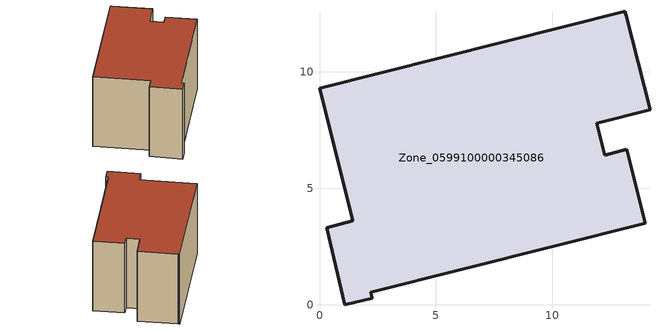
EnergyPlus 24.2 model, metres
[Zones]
Zone_0599100000345086
 floor ground (C_G): 2.19,0.55 2.26,0.29 1.09,0 0.31,3.32 1.43,3.61 0,9.31 13.12,12.61 13.14,12.55 13.16,12.4 14.19,8.38 11.91,7.8 12.25,6.43 13.2,6.67 13.99,3.51 z0
 wall outside (C_F): 13.99,3.51 13.2,6.67 12.25,6.43 11.91,7.8 14.19,8.38 13.16,12.4 13.14,12.55 13.12,12.61 0,9.31 1.43,3.61 0.31,3.32 1.09,0 2.26,0.29 2.19,0.55 13.99,3.51 z0:8.3
 roof outside (C_R): 2.19,0.55 13.99,3.51 13.2,6.67 12.25,6.43 11.91,7.8 14.19,8.38 13.16,12.4 13.14,12.55 13.12,12.61 0,9.31 1.43,3.61 0.31,3.32 1.09,0 2.26,0.29 z8.3
[BUILDING]
Pand.0599100000345086: North Axis=0; Terrain=City; Loads Convergence Tolerance Value=0.04; Temperature Convergence Tolerance Value=0.4; Solar Distribution=FullExterior; Maximum Number of Warmup Days=25; Minimum Number of Warmup Days=1
[Site:Location]
Rotterdam.The.Hague.AP_ZH_NLD Design_Conditions: Latitude=51.96; Longitude=4.45; Time Zone=1; Elevation=-4.5
[SITE:GROUNDTEMPERATURE:BUILDINGSURFACE]
18, 18, 18, 18, 18, 18, 18, 18, 18, 18, 18, 18
[MATERIAL] Thermal Absorptance=0.9; Solar Absorptance=0.7; Visible Absorptance=0.7
Name | Roughness | Thickness | Conductivity | Density | Specific Heat
G.TC.1992-2005 | MediumSmooth | 0.15 | 0.06 | 540 | 1210
F.TC.1992-2005 | Rough | 0.3 | 0.12 | 1920 | 840
R.TC.1992-2005 | MediumRough | 0.2 | 0.08 | 1500 | 1000
[CONSTRUCTION]
C_G: G.TC.1992-2005
C_F: F.TC.1992-2005
C_R: R.TC.1992-2005
[ZONE]
Zone_0599100000345086: Type=1; Multiplier=1; Ceiling Height=Autocalculate; Volume=Autocalculate; Floor Area=autocalculate; Part of Total Floor Area=Yes
[ZONEINFILTRATION:DESIGNFLOWRATE]
Infil_Zone_0599100000345086: Zone or ZoneList or Space or SpaceList=Zone_0599100000345086; Schedule=AlwaysOn; Design Flow Rate Calculation Method=Flow/Area; Flow Rate per Floor Area=0.0015; Constant Term Coefficient=1; Temperature Term Coefficient=0; Velocity Term Coefficient=0; Velocity Squared Term Coefficient=0
[HVACTEMPLATE:ZONE:IDEALLOADSAIRSYSTEM]
Zone_0599100000345086: Maximum Heating Supply Air Temperature=50; Minimum Cooling Supply Air Temperature=13; Maximum Heating Supply Air Humidity Ratio=0.0156; Minimum Cooling Supply Air Humidity Ratio=0.0077; Heating Limit=NoLimit; Cooling Limit=NoLimit; Dehumidification Control Type=ConstantSensibleHeatRatio; Cooling Sensible Heat Ratio=0.7; Dehumidification Setpoint=60; Humidification Control Type=None; Humidification Setpoint=30; Outdoor Air Method=None; Outdoor Air Flow Rate per Person=0.00944; Outdoor Air Flow Rate per Zone Floor Area=0; Outdoor Air Flow Rate per Zone=0; Demand Controlled Ventilation Type=None; Outdoor Air Economizer Type=NoEconomizer; Heat Recovery Type=None; Sensible Heat Recovery Effectiveness=0.7; Latent Heat Recovery Effectiveness=0.65
[ZONECONTROL:THERMOSTAT]
ThermostatControl_Zone_0599100000345086: Zone or ZoneList=Zone_0599100000345086; Control Type Schedule=DualSetpointControlType; Control 1=Thermostat_Zone_0599100000345086; Temperature Difference Between Cutout And Setpoint=0
[THERMOSTATSETPOINT:DUALSETPOINT]
Thermostat_Zone_0599100000345086: Heating Setpoint Temperature Schedule=HeatingSetpoint_Zone_0599100000345086; Cooling Setpoint Temperature Schedule=CoolingSetpoint_Zone_0599100000345086
[SCHEDULE:COMPACT]
HeatingSetpoint_Zone_0599100000345086: Through: 12/31, For: AllDays, Until: 24:00, 21
CoolingSetpoint_Zone_0599100000345086: Through: 12/31, For: AllDays, Until: 24:00, 24
DualSetpointControlType: Through: 12/31, For: AllDays, Until: 24:00, 4
AlwaysOn: Through: 12/31, For: AllDays, Until: 24:00, 1
